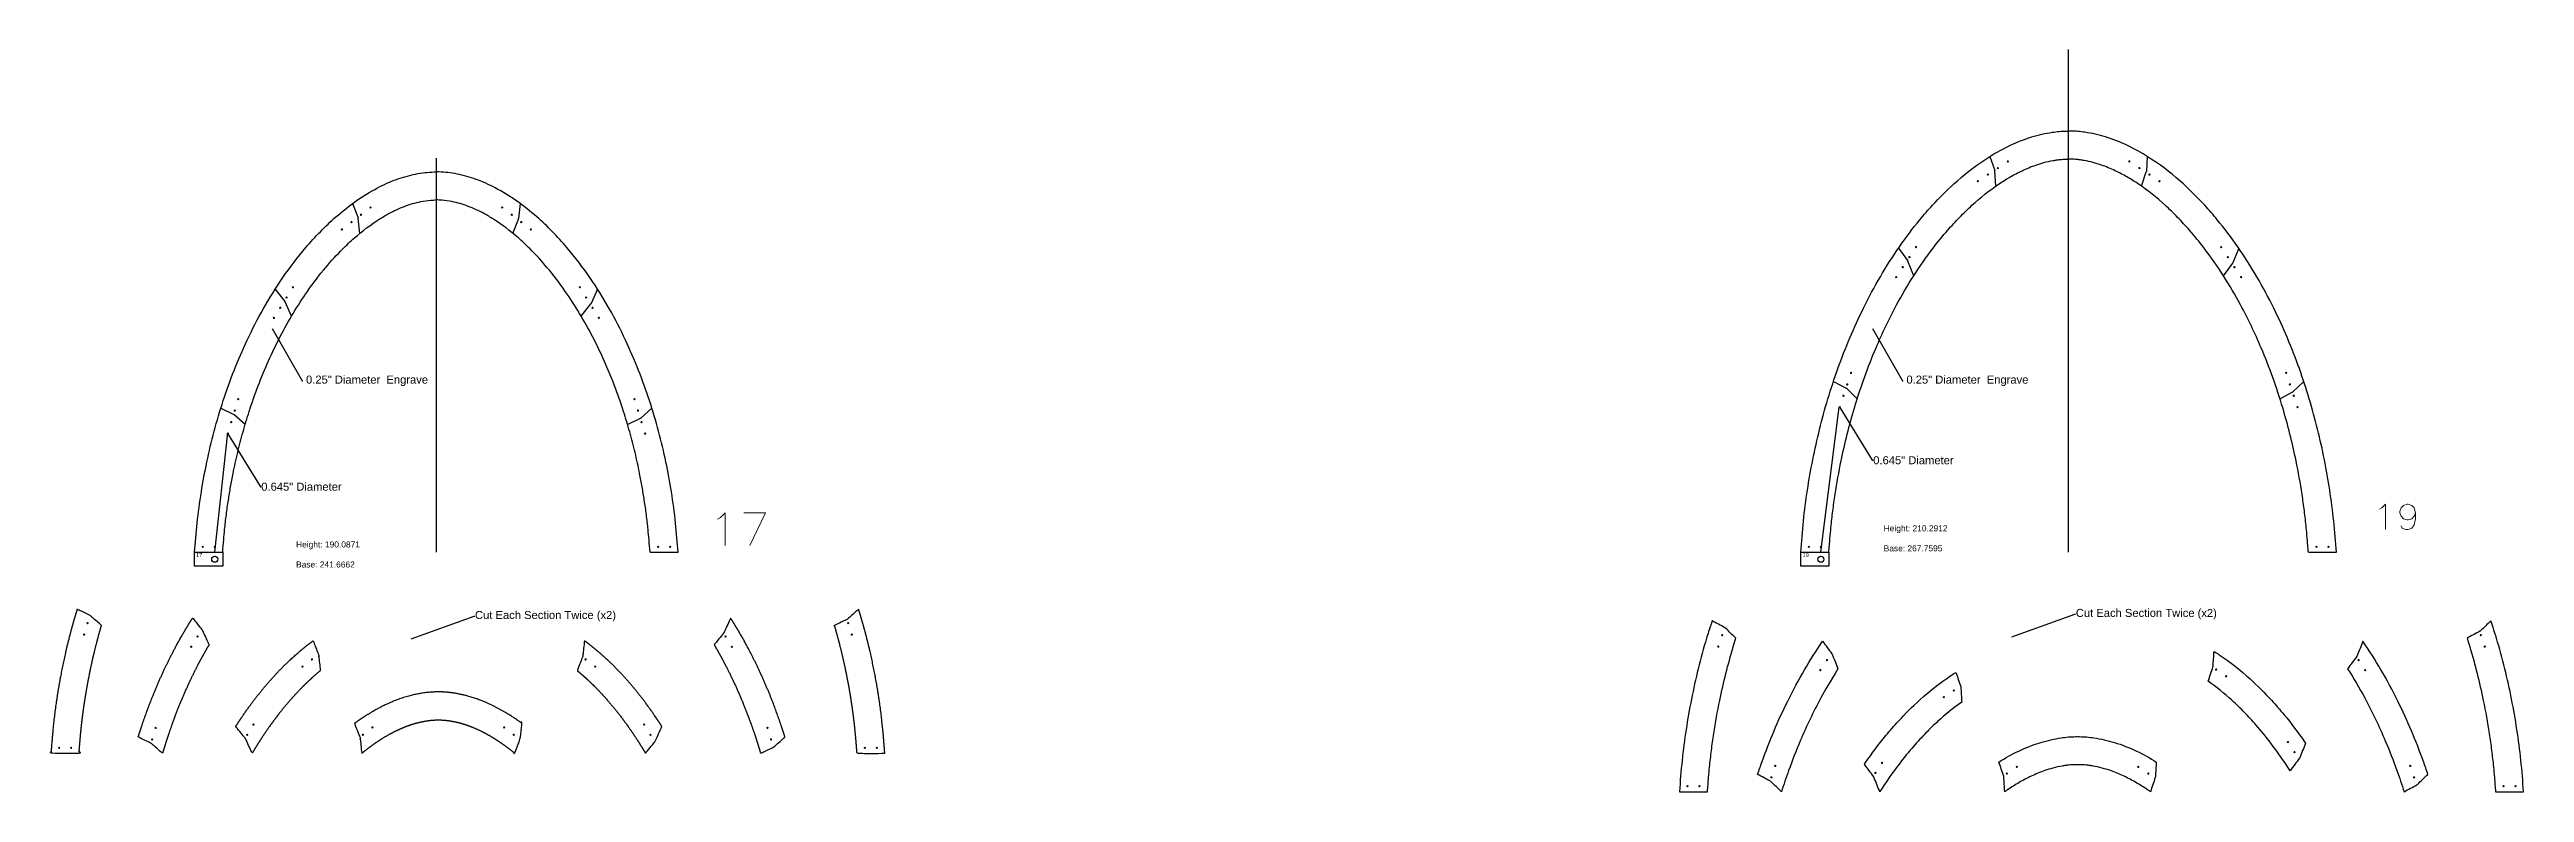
# Model space of a CAD drawing. Header units: inches. Extents: x -1683 to 11264, y -1696 to 4470.
# Drawn here: x 3648 to 4885, y -1461 to -1089 of the extents above; entities that cross this region are included whole.
import ezdxf
from ezdxf import colors
from ezdxf.entities.mleader import LeaderData, LeaderLine
from ezdxf.math import Vec2, Vec3

# ---------------------------------------------------------------- set-up
doc = ezdxf.new("R2010")
doc.units = ezdxf.units.IN
doc.header["$MEASUREMENT"] = 0
doc.layers.add('Anchoring', color=1, linetype='Continuous')
doc.layers.add('Annotation', color=7, linetype='Continuous', lineweight=9)
doc.layers.add('Drilling', color=3, linetype='Continuous', lineweight=13)
doc.styles.get("Standard").update_dxf_attribs({"font": 'Arial.ttf'})

msp = doc.modelspace()

# ---------------------------------------------------------------- linework, layer by layer
for p, q in [((4657.158, -1340.609), (4657.158, -1089.329)), ((3841.292, -1340.609), (3841.292, -1143.702)), ((4617.809, -1142.786), (4620.231, -1149.88)), ((4620.76, -1157.62), (4620.282, -1150.139)), ((4693.557, -1157.62), (4695.979, -1150.526)), ((4696.508, -1142.786), (4696.03, -1150.267)), ((3799.44, -1166.28), (3802.166, -1173.39)), ((3803.025, -1181.215), (3802.227, -1173.643)), ((3879.559, -1181.215), (3882.286, -1174.106)), ((3883.145, -1166.28), (3882.347, -1173.852)), ((4572.075, -1188.682), (4576.725, -1194.954)), ((4579.767, -1202.417), (4576.849, -1195.176)), ((4734.55, -1202.417), (4739.199, -1196.145)), ((4742.241, -1188.682), (4739.323, -1195.923)), ((3760.726, -1209.136), (3765.607, -1215.202)), ((3921.859, -1209.136), (3918.67, -1216.239)), ((3768.929, -1222.523), (3765.74, -1215.42)), ((3913.656, -1222.523), (3918.537, -1216.456)), ((4539.611, -1255.206), (4546.037, -1258.65)), ((4551.518, -1263.857), (4546.257, -1258.81)), ((4762.799, -1263.857), (4769.224, -1260.413)), ((4774.706, -1255.206), (4769.444, -1260.253)), ((3733.548, -1268.617), (3740.068, -1271.781)), ((3745.714, -1276.746), (3740.295, -1271.933)), ((3936.87, -1276.746), (3943.39, -1273.581)), ((3949.037, -1268.617), (3943.618, -1273.429)), ((3720.459, -1340.609), (3734.501, -1340.609)), ((3948.084, -1340.609), (3962.126, -1340.609)), ((4523.279, -1340.609), (4537.32, -1340.609)), ((4776.996, -1340.609), (4791.038, -1340.609))]:
    msp.add_line(p, q)
for centre, start, end in [((3801.233, -1173.748), 6.018102, 20.981898), ((3881.352, -1173.748), 339.018102, 353.981898), ((3764.827, -1215.829), 24.181651, 38.818349), ((3917.757, -1215.829), 321.181651, 335.818349), ((3739.631, -1272.681), 48.393834, 64.106166), ((3942.954, -1272.681), 295.893834, 311.606166)]:
    msp.add_arc(centre, 1, start, end)
for points, knots in [([(4523.279, -1340.609), (4523.682, -1335.38), (4524.484, -1324.982), (4526.495, -1309.558), (4529.2, -1294.275), (4532.585, -1279.069), (4536.722, -1263.849), (4541.75, -1248.603), (4547.65, -1233.423), (4554.68, -1218.052), (4562.888, -1202.784), (4572.263, -1187.999), (4581.154, -1176.197), (4590.248, -1165.731), (4600.699, -1155.241), (4613.582, -1145.054), (4626.855, -1137.395), (4638.235, -1132.878), (4647.856, -1130.669), (4654.089, -1130.1), (4656.824, -1130.113), (4657.158, -1130.118)], [0, 0, 0, 0, 24.82918131, 49.37063383, 73.61048257, 98.29629123, 123.10470442, 148.26016762, 174.27012625, 200.17913932, 228.23929534, 256.28192456, 282.99056705, 298.11394598, 321.90379382, 353.0129441, 375.56639431, 394.23157228, 410.76680056, 422.15049903, 423.73574039, 423.73574039, 423.73574039, 423.73574039]), ([(4791.038, -1340.609), (4790.635, -1335.38), (4789.832, -1324.982), (4787.821, -1309.558), (4785.116, -1294.275), (4781.732, -1279.069), (4777.595, -1263.849), (4772.567, -1248.603), (4766.666, -1233.423), (4759.637, -1218.052), (4751.429, -1202.784), (4742.054, -1187.999), (4733.163, -1176.197), (4724.069, -1165.731), (4713.618, -1155.241), (4700.735, -1145.054), (4687.462, -1137.395), (4676.081, -1132.878), (4666.46, -1130.669), (4660.228, -1130.1), (4657.493, -1130.113), (4657.158, -1130.118)], [0, 0, 0, 0, 24.82918131, 49.37063383, 73.61048257, 98.29629123, 123.10470442, 148.26016762, 174.27012625, 200.17913932, 228.23929534, 256.28192456, 282.99056705, 298.11394598, 321.90379382, 353.0129441, 375.56639431, 394.23157228, 410.76680056, 422.15049903, 423.73574039, 423.73574039, 423.73574039, 423.73574039]), ([(3720.459, -1340.609), (3720.833, -1335.749), (3721.611, -1325.646), (3723.668, -1310.606), (3726.481, -1295.276), (3730.108, -1280.035), (3734.62, -1264.744), (3740.113, -1249.504), (3746.695, -1234.217), (3754.737, -1218.616), (3764.398, -1203.064), (3776.325, -1187.384), (3791.603, -1171.621), (3807.259, -1160.347), (3821.155, -1154.07), (3830.665, -1151.367), (3837.41, -1150.575), (3840.901, -1150.523), (3841.292, -1150.522)], [0, 0, 0, 0, 23.07413601, 47.96792955, 71.83242085, 96.84888075, 122.10978786, 147.28055902, 173.50641577, 200.85951496, 230.31165304, 260.08411472, 293.96583902, 333.99023323, 350.4547234, 365.95924568, 380.614337, 382.46367107, 382.46367107, 382.46367107, 382.46367107]), ([(3962.126, -1340.609), (3961.752, -1335.749), (3960.974, -1325.646), (3958.917, -1310.606), (3956.104, -1295.276), (3952.477, -1280.035), (3947.965, -1264.744), (3942.472, -1249.504), (3935.89, -1234.217), (3927.848, -1218.616), (3918.187, -1203.064), (3906.259, -1187.384), (3890.982, -1171.621), (3875.326, -1160.347), (3861.43, -1154.07), (3851.92, -1151.367), (3845.175, -1150.575), (3841.684, -1150.523), (3841.292, -1150.522)], [0, 0, 0, 0, 23.07413601, 47.96792955, 71.83242085, 96.84888075, 122.10978786, 147.28055902, 173.50641577, 200.85951496, 230.31165304, 260.08411472, 293.96583902, 333.99023323, 350.4547234, 365.95924568, 380.614337, 382.46367107, 382.46367107, 382.46367107, 382.46367107]), ([(4537.32, -1340.609), (4537.503, -1338.244), (4537.686, -1335.905), (4538.032, -1331.809), (4538.19, -1330.04), (4538.497, -1326.888), (4538.642, -1325.501), (4538.953, -1322.721), (4539.119, -1321.331), (4539.646, -1317.161), (4540.037, -1314.38), (4541.32, -1306.041), (4542.321, -1300.497), (4544.383, -1290.496), (4545.398, -1286.033), (4547.615, -1277.167), (4548.815, -1272.768), (4551.636, -1263.324), (4553.3, -1258.274), (4556.9, -1248.261), (4558.831, -1243.314), (4564.011, -1231.126), (4567.437, -1223.966), (4573.888, -1212.021), (4576.751, -1207.135), (4582.817, -1197.645), (4586.024, -1193.039), (4591.759, -1185.538), (4594.193, -1182.553), (4598.643, -1177.457), (4600.621, -1175.304), (4604.666, -1171.142), (4606.735, -1169.131), (4613.093, -1163.335), (4617.532, -1159.787), (4624.069, -1155.363), (4626.009, -1154.143), (4629.923, -1151.883), (4631.9, -1150.841), (4636.169, -1148.823), (4638.464, -1147.878), (4642.122, -1146.612), (4643.479, -1146.195), (4646.371, -1145.421), (4647.905, -1145.078), (4650.013, -1144.703), (4650.588, -1144.611), (4651.732, -1144.446), (4652.293, -1144.376), (4653.942, -1144.2), (4654.995, -1144.132), (4656.235, -1144.112), (4656.474, -1144.111), (4656.796, -1144.114), (4656.872, -1144.115), (4656.947, -1144.116), (4656.95, -1144.116), (4656.952, -1144.116), (4656.954, -1144.116), (4657.022, -1144.117), (4657.09, -1144.118), (4657.158, -1144.119)], [1.70725348, 1.70725348, 1.70725348, 1.70725348, 12.97103507, 12.97103507, 21.66545891, 21.66545891, 28.60866554, 28.60866554, 35.55187217, 35.55187217, 49.43828543, 49.43828543, 77.21111194, 77.21111194, 99.78938263, 99.78938263, 122.36765333, 122.36765333, 148.74740935, 148.74740935, 175.12716537, 175.12716537, 214.71806423, 214.71806423, 243.10677654, 243.10677654, 271.49548885, 271.49548885, 291.16291953, 291.16291953, 306.14980224, 306.14980224, 321.13668495, 321.13668495, 351.11045037, 351.11045037, 363.49440882, 363.49440882, 375.87836727, 375.87836727, 389.98142922, 389.98142922, 398.29196489, 398.29196489, 407.6069251, 407.6069251, 411.08904015, 411.08904015, 414.57115521, 414.57115521, 421.53538533, 421.53538533, 423.22576445, 423.22576445, 423.73574039, 423.73574039, 423.73574039, 423.74993655, 423.74993655, 423.74993655, 424.20850716, 424.20850716, 424.20850716, 424.20850716]), ([(4776.996, -1340.609), (4776.814, -1338.244), (4776.631, -1335.905), (4776.285, -1331.809), (4776.127, -1330.04), (4775.82, -1326.888), (4775.675, -1325.501), (4775.364, -1322.721), (4775.198, -1321.331), (4774.671, -1317.161), (4774.28, -1314.38), (4772.997, -1306.041), (4771.996, -1300.497), (4769.934, -1290.496), (4768.918, -1286.033), (4766.702, -1277.167), (4765.502, -1272.768), (4762.681, -1263.324), (4761.017, -1258.274), (4757.416, -1248.261), (4755.485, -1243.314), (4750.306, -1231.126), (4746.879, -1223.966), (4740.429, -1212.021), (4737.566, -1207.135), (4731.499, -1197.645), (4728.293, -1193.039), (4722.557, -1185.538), (4720.124, -1182.553), (4715.674, -1177.457), (4713.696, -1175.304), (4709.65, -1171.142), (4707.581, -1169.131), (4701.224, -1163.335), (4696.785, -1159.787), (4690.247, -1155.363), (4688.308, -1154.143), (4684.394, -1151.883), (4682.416, -1150.841), (4678.147, -1148.823), (4675.853, -1147.878), (4672.195, -1146.612), (4670.837, -1146.195), (4667.946, -1145.421), (4666.412, -1145.078), (4664.304, -1144.703), (4663.728, -1144.611), (4662.585, -1144.446), (4662.023, -1144.376), (4660.374, -1144.2), (4659.322, -1144.132), (4658.081, -1144.112), (4657.843, -1144.111), (4657.52, -1144.114), (4657.445, -1144.115), (4657.369, -1144.116), (4657.367, -1144.116), (4657.365, -1144.116), (4657.363, -1144.116), (4657.295, -1144.117), (4657.227, -1144.118), (4657.158, -1144.119)], [1.70725348, 1.70725348, 1.70725348, 1.70725348, 12.97103507, 12.97103507, 21.66545891, 21.66545891, 28.60866554, 28.60866554, 35.55187217, 35.55187217, 49.43828543, 49.43828543, 77.21111194, 77.21111194, 99.78938263, 99.78938263, 122.36765333, 122.36765333, 148.74740935, 148.74740935, 175.12716537, 175.12716537, 214.71806423, 214.71806423, 243.10677654, 243.10677654, 271.49548885, 271.49548885, 291.16291953, 291.16291953, 306.14980224, 306.14980224, 321.13668495, 321.13668495, 351.11045037, 351.11045037, 363.49440882, 363.49440882, 375.87836727, 375.87836727, 389.98142922, 389.98142922, 398.29196489, 398.29196489, 407.6069251, 407.6069251, 411.08904015, 411.08904015, 414.57115521, 414.57115521, 421.53538533, 421.53538533, 423.22576445, 423.22576445, 423.73574039, 423.73574039, 423.73574039, 423.74993655, 423.74993655, 423.74993655, 424.20850716, 424.20850716, 424.20850716, 424.20850716]), ([(3734.501, -1340.609), (3734.664, -1338.494), (3734.827, -1336.406), (3735.147, -1332.61), (3735.301, -1330.896), (3735.591, -1327.971), (3735.72, -1326.753), (3735.998, -1324.31), (3736.147, -1323.087), (3736.618, -1319.415), (3736.966, -1316.962), (3737.689, -1312.282), (3738.057, -1310.056), (3738.838, -1305.625), (3739.252, -1303.417), (3740.388, -1297.725), (3741.149, -1294.252), (3742.802, -1287.331), (3743.694, -1283.884), (3745.605, -1277.036), (3746.625, -1273.637), (3749.102, -1265.952), (3750.606, -1261.678), (3753.839, -1253.216), (3755.566, -1249.031), (3759.244, -1240.79), (3761.196, -1236.73), (3767.333, -1224.911), (3771.85, -1217.354), (3779.735, -1206.063), (3782.784, -1202.063), (3788.715, -1195.008), (3791.544, -1191.908), (3796.382, -1187.084), (3798.324, -1185.263), (3804.303, -1180.022), (3808.466, -1176.85), (3814.327, -1173.143), (3815.904, -1172.217), (3818.798, -1170.65), (3820.109, -1169.989), (3822.727, -1168.773), (3824.037, -1168.216), (3826.701, -1167.198), (3828.058, -1166.74), (3830.781, -1165.944), (3832.144, -1165.608), (3835.175, -1165.004), (3836.839, -1164.77), (3839.426, -1164.566), (3840.368, -1164.526), (3841.292, -1164.522)], [1.70362615, 1.70362615, 1.70362615, 1.70362615, 11.78334315, 11.78334315, 20.25364528, 20.25364528, 26.40018373, 26.40018373, 32.54672219, 32.54672219, 44.83979909, 44.83979909, 55.97093423, 55.97093423, 67.10206937, 67.10206937, 84.77604826, 84.77604826, 102.45002715, 102.45002715, 120.12400604, 120.12400604, 142.74473223, 142.74473223, 165.36545841, 165.36545841, 187.9861846, 187.9861846, 232.41402561, 232.41402561, 258.16500437, 258.16500437, 279.94192381, 279.94192381, 293.94256905, 293.94256905, 321.94385953, 321.94385953, 332.08062102, 332.08062102, 340.35507979, 340.35507979, 348.62953856, 348.62953856, 357.19332268, 357.19332268, 365.75710679, 365.75710679, 376.28867272, 376.28867272, 382.36528339, 382.36528339, 382.36528339, 382.36528339]), ([(3948.084, -1340.609), (3947.921, -1338.494), (3947.758, -1336.406), (3947.438, -1332.61), (3947.283, -1330.896), (3946.994, -1327.971), (3946.865, -1326.753), (3946.586, -1324.31), (3946.438, -1323.087), (3945.967, -1319.415), (3945.619, -1316.962), (3944.896, -1312.282), (3944.528, -1310.056), (3943.747, -1305.625), (3943.333, -1303.417), (3942.197, -1297.725), (3941.436, -1294.252), (3939.783, -1287.331), (3938.891, -1283.884), (3936.98, -1277.036), (3935.96, -1273.637), (3933.483, -1265.952), (3931.979, -1261.678), (3928.746, -1253.216), (3927.019, -1249.031), (3923.341, -1240.79), (3921.389, -1236.73), (3915.252, -1224.911), (3910.735, -1217.354), (3902.85, -1206.063), (3899.801, -1202.063), (3893.87, -1195.008), (3891.041, -1191.908), (3886.203, -1187.084), (3884.261, -1185.263), (3878.282, -1180.022), (3874.119, -1176.85), (3868.258, -1173.143), (3866.681, -1172.217), (3863.787, -1170.65), (3862.476, -1169.989), (3859.858, -1168.773), (3858.548, -1168.216), (3855.884, -1167.198), (3854.527, -1166.74), (3851.804, -1165.944), (3850.441, -1165.608), (3847.41, -1165.004), (3845.746, -1164.77), (3843.159, -1164.566), (3842.217, -1164.526), (3841.292, -1164.522)], [1.70362615, 1.70362615, 1.70362615, 1.70362615, 11.78334315, 11.78334315, 20.25364528, 20.25364528, 26.40018373, 26.40018373, 32.54672219, 32.54672219, 44.83979909, 44.83979909, 55.97093423, 55.97093423, 67.10206937, 67.10206937, 84.77604826, 84.77604826, 102.45002715, 102.45002715, 120.12400604, 120.12400604, 142.74473223, 142.74473223, 165.36545841, 165.36545841, 187.9861846, 187.9861846, 232.41402561, 232.41402561, 258.16500437, 258.16500437, 279.94192381, 279.94192381, 293.94256905, 293.94256905, 321.94385953, 321.94385953, 332.08062102, 332.08062102, 340.35507979, 340.35507979, 348.62953856, 348.62953856, 357.19332268, 357.19332268, 365.75710679, 365.75710679, 376.28867272, 376.28867272, 382.36528339, 382.36528339, 382.36528339, 382.36528339]), ([(4490.858, -1383.505), (4489.105, -1381.823), (4487.351, -1380.14), (4485.597, -1378.458), (4485.532, -1378.395), (4485.457, -1378.341), (4485.377, -1378.298), (4483.235, -1377.15), (4481.093, -1376.002), (4478.951, -1374.854), (4477.454, -1379.435), (4475.241, -1386.52), (4471.925, -1398.717), (4468.541, -1413.923), (4465.836, -1429.207), (4463.824, -1444.63), (4463.022, -1455.028), (4462.619, -1460.257), (4467.299, -1460.257), (4471.98, -1460.257), (4476.66, -1460.257), (4476.843, -1457.893), (4477.026, -1455.554), (4477.372, -1451.457), (4477.53, -1449.688), (4477.837, -1446.536), (4477.982, -1445.15), (4478.293, -1442.37), (4478.459, -1440.98), (4478.986, -1436.809), (4479.377, -1434.028), (4480.66, -1425.69), (4481.661, -1420.145), (4483.723, -1410.144), (4484.738, -1405.682), (4486.955, -1396.815), (4488.155, -1392.417), (4489.798, -1386.914), (4490.148, -1385.77), (4490.856, -1383.503)], [0, 0, 0, 0, 1, 1, 1, 1.27177809, 1.27177809, 1.27177809, 2.27177809, 2.27177809, 2.27177809, 12.60119642, 37.40960961, 62.09541827, 86.33526701, 110.87671953, 135.70590084, 135.70590084, 135.70590084, 136.70590084, 136.70590084, 136.70590084, 147.96968243, 147.96968243, 156.66410627, 156.66410627, 163.6073129, 163.6073129, 170.55051953, 170.55051953, 184.43693279, 184.43693279, 212.2097593, 212.2097593, 234.78802999, 234.78802999, 257.36630069, 257.36630069, 263.31084771, 263.31084771, 263.31084771, 263.31084771]), ([(4508.378, -1455.21), (4510.131, -1456.892), (4511.885, -1458.575), (4513.639, -1460.257), (4514.764, -1456.707), (4515.959, -1453.177), (4519.021, -1444.661), (4520.952, -1439.715), (4526.132, -1427.526), (4529.558, -1420.366), (4535.475, -1409.41), (4537.744, -1405.475), (4541.888, -1398.817), (4540.915, -1396.404), (4539.942, -1393.99), (4538.97, -1391.576), (4538.938, -1391.498), (4538.896, -1391.422), (4538.845, -1391.354), (4537.296, -1389.264), (4535.746, -1387.173), (4534.196, -1385.083), (4530.886, -1389.918), (4524.799, -1399.575), (4516.801, -1414.453), (4509.771, -1429.823), (4504.98, -1442.149), (4502.445, -1449.47), (4501.732, -1451.606), (4503.874, -1452.754), (4506.016, -1453.902), (4508.158, -1455.05), (4508.238, -1455.093), (4508.312, -1455.147), (4508.378, -1455.21)], [0, 0, 0, 0, 1, 1, 1, 19.48865351, 19.48865351, 45.86840953, 45.86840953, 85.45930839, 85.45930839, 108.22533786, 108.22533786, 108.22533786, 109.22533786, 109.22533786, 109.22533786, 109.47943718, 109.47943718, 109.47943718, 110.47943718, 110.47943718, 110.47943718, 136.42445672, 164.48461274, 190.39362581, 216.40358445, 227.06683496, 227.06683496, 227.06683496, 228.06683496, 228.06683496, 228.06683496, 228.33861306, 228.33861306, 228.33861306, 228.33861306]), ([(4801.243, -1392.545), (4801.293, -1392.477), (4801.335, -1392.402), (4801.367, -1392.324), (4802.34, -1389.91), (4803.312, -1387.496), (4804.285, -1385.083), (4807.46, -1389.704), (4813.623, -1399.464), (4821.681, -1414.453), (4828.71, -1429.823), (4833.501, -1442.149), (4836.036, -1449.47), (4836.749, -1451.606), (4834.996, -1453.289), (4833.242, -1454.971), (4831.488, -1456.653), (4831.423, -1456.716), (4831.348, -1456.77), (4831.268, -1456.813), (4829.126, -1457.961), (4826.984, -1459.109), (4824.842, -1460.257), (4823.717, -1456.707), (4822.522, -1453.177), (4819.46, -1444.661), (4817.529, -1439.715), (4812.35, -1427.526), (4808.923, -1420.366), (4802.478, -1408.431), (4799.62, -1403.554), (4796.593, -1398.817), (4798.143, -1396.727), (4799.693, -1394.636), (4801.243, -1392.545)], [0, 0, 0, 0, 0.25409932, 0.25409932, 0.25409932, 1.25409932, 1.25409932, 1.25409932, 27.79622821, 55.85638423, 81.7653973, 107.77535594, 118.43860645, 118.43860645, 118.43860645, 119.43860645, 119.43860645, 119.43860645, 119.71038455, 119.71038455, 119.71038455, 120.71038455, 120.71038455, 120.71038455, 139.19903806, 139.19903806, 165.57879408, 165.57879408, 205.16969294, 205.16969294, 233.50519273, 233.50519273, 233.50519273, 234.50519273, 234.50519273, 234.50519273, 234.50519273]), ([(4868.263, -1374.854), (4866.509, -1376.536), (4864.755, -1378.219), (4863.002, -1379.901), (4862.936, -1379.964), (4862.862, -1380.018), (4862.782, -1380.061), (4860.64, -1381.209), (4858.498, -1382.357), (4856.356, -1383.505), (4857.143, -1386.021), (4857.453, -1387.04), (4859.059, -1392.417), (4860.259, -1396.815), (4862.476, -1405.682), (4863.491, -1410.144), (4865.553, -1420.145), (4866.554, -1425.69), (4867.837, -1434.028), (4868.228, -1436.809), (4868.755, -1440.98), (4868.921, -1442.37), (4869.232, -1445.15), (4869.377, -1446.536), (4869.684, -1449.688), (4869.842, -1451.457), (4870.188, -1455.554), (4870.371, -1457.893), (4870.554, -1460.257), (4875.234, -1460.257), (4879.915, -1460.257), (4884.595, -1460.257), (4884.192, -1455.028), (4883.39, -1444.63), (4881.378, -1429.207), (4878.673, -1413.923), (4875.289, -1398.717), (4872.074, -1386.889), (4869.988, -1380.165), (4868.288, -1374.854)], [0, 0, 0, 0, 1, 1, 1, 1.27177809, 1.27177809, 1.27177809, 2.27177809, 2.27177809, 2.27177809, 7.56478151, 7.56478151, 30.1430522, 30.1430522, 52.7213229, 52.7213229, 80.49414941, 80.49414941, 94.38056267, 94.38056267, 101.3237693, 101.3237693, 108.26697593, 108.26697593, 116.96139977, 116.96139977, 128.22518136, 128.22518136, 128.22518136, 129.22518136, 129.22518136, 129.22518136, 154.05436267, 178.59581519, 202.83566393, 227.52147259, 252.32988577, 260.84904203, 260.84904203, 260.84904203, 260.84904203]), ([(4729.332, -1397.908), (4728.525, -1400.272), (4727.718, -1402.637), (4726.91, -1405.001), (4731.034, -1407.89), (4735.006, -1411.107), (4740.935, -1416.513), (4743.004, -1418.524), (4747.049, -1422.686), (4749.027, -1424.839), (4753.477, -1429.935), (4755.911, -1432.919), (4761.565, -1440.314), (4764.698, -1444.805), (4767.903, -1449.798), (4769.453, -1447.708), (4771.002, -1445.617), (4772.552, -1443.527), (4772.603, -1443.459), (4772.645, -1443.383), (4772.676, -1443.305), (4773.649, -1440.891), (4774.622, -1438.477), (4775.595, -1436.064), (4775.278, -1435.603), (4771.957, -1430.801), (4766.516, -1423.578), (4757.423, -1413.113), (4746.971, -1402.623), (4737.211, -1394.905), (4731.018, -1390.897), (4729.861, -1390.168), (4729.702, -1392.661), (4729.543, -1395.155), (4729.384, -1397.648), (4729.378, -1397.736), (4729.361, -1397.824), (4729.332, -1397.908)], [0, 0, 0, 0, 1, 1, 1, 27.94069572, 27.94069572, 42.92757843, 42.92757843, 57.91446114, 57.91446114, 77.58189182, 77.58189182, 105.28618156, 105.28618156, 105.28618156, 106.28618156, 106.28618156, 106.28618156, 106.54028088, 106.54028088, 106.54028088, 107.54028088, 107.54028088, 107.54028088, 108.46747928, 135.17612177, 150.2995007, 174.08934854, 205.19849882, 208.97917663, 208.97917663, 208.97917663, 209.97917663, 209.97917663, 209.97917663, 210.24365643, 210.24365643, 210.24365643, 210.24365643]), ([(4559.849, -1453.016), (4560.822, -1455.43), (4561.795, -1457.843), (4562.767, -1460.257), (4562.773, -1460.248), (4562.779, -1460.239), (4565.818, -1455.486), (4569.024, -1450.88), (4574.76, -1443.378), (4577.193, -1440.393), (4581.643, -1435.297), (4583.621, -1433.145), (4587.667, -1428.982), (4589.736, -1426.971), (4595.508, -1421.709), (4599.309, -1418.614), (4603.76, -1415.46), (4603.601, -1412.967), (4603.442, -1410.473), (4603.283, -1407.98), (4603.277, -1407.892), (4603.26, -1407.804), (4603.231, -1407.72), (4602.424, -1405.356), (4601.617, -1402.991), (4600.809, -1400.627), (4599.239, -1401.624), (4593.266, -1405.517), (4583.699, -1413.081), (4573.248, -1423.571), (4564.154, -1434.037), (4558.641, -1441.356), (4555.255, -1446.261), (4555.076, -1446.522), (4556.625, -1448.613), (4558.175, -1450.704), (4559.725, -1452.794), (4559.775, -1452.862), (4559.817, -1452.937), (4559.849, -1453.016)], [0, 0, 0, 0, 1, 1, 1, 1.05321253, 1.05321253, 29.44192484, 29.44192484, 49.10935551, 49.10935551, 64.09623822, 64.09623822, 79.08312093, 79.08312093, 104.91445355, 104.91445355, 104.91445355, 105.91445355, 105.91445355, 105.91445355, 106.17893334, 106.17893334, 106.17893334, 107.17893334, 107.17893334, 107.17893334, 109.79367407, 140.90282435, 164.69267219, 179.81605112, 206.52469361, 208.02519393, 208.02519393, 208.02519393, 209.02519393, 209.02519393, 209.02519393, 209.27929325, 209.27929325, 209.27929325, 209.27929325]), ([(4624.724, -1452.517), (4624.753, -1452.601), (4624.77, -1452.689), (4624.776, -1452.777), (4624.935, -1455.27), (4625.094, -1457.764), (4625.253, -1460.257), (4625.718, -1459.932), (4626.184, -1459.611), (4628.563, -1458.001), (4630.502, -1456.781), (4634.417, -1454.52), (4636.394, -1453.478), (4640.663, -1451.46), (4642.958, -1450.515), (4646.615, -1449.25), (4647.973, -1448.832), (4650.865, -1448.058), (4652.399, -1447.716), (4654.507, -1447.34), (4655.082, -1447.248), (4656.226, -1447.084), (4656.787, -1447.013), (4658.436, -1446.838), (4659.489, -1446.77), (4660.729, -1446.75), (4660.968, -1446.749), (4661.29, -1446.751), (4661.365, -1446.752), (4661.441, -1446.753), (4661.443, -1446.753), (4661.445, -1446.753), (4661.448, -1446.753), (4661.516, -1446.754), (4661.584, -1446.755), (4661.652, -1446.756), (4661.72, -1446.755), (4661.788, -1446.754), (4661.857, -1446.753), (4661.859, -1446.753), (4661.861, -1446.753), (4661.863, -1446.753), (4661.939, -1446.752), (4662.014, -1446.751), (4662.336, -1446.749), (4662.575, -1446.75), (4663.815, -1446.77), (4664.868, -1446.838), (4666.517, -1447.013), (4667.079, -1447.084), (4668.222, -1447.248), (4668.797, -1447.34), (4670.905, -1447.716), (4672.439, -1448.058), (4675.331, -1448.832), (4676.689, -1449.25), (4680.346, -1450.515), (4682.641, -1451.46), (4686.91, -1453.478), (4688.887, -1454.52), (4692.802, -1456.781), (4694.741, -1458.001), (4696.894, -1459.458), (4697.585, -1459.934), (4698.051, -1460.257), (4698.858, -1457.893), (4699.665, -1455.528), (4700.472, -1453.163), (4700.501, -1453.08), (4700.518, -1452.992), (4700.524, -1452.904), (4700.683, -1450.411), (4700.842, -1447.917), (4701.001, -1445.424), (4697.796, -1443.421), (4691.034, -1439.666), (4680.575, -1435.515), (4670.954, -1433.306), (4664.721, -1432.738), (4661.986, -1432.75), (4661.652, -1432.755), (4661.318, -1432.75), (4658.583, -1432.738), (4652.35, -1433.306), (4642.729, -1435.515), (4632.27, -1439.666), (4625.508, -1443.421), (4622.303, -1445.424), (4623.11, -1447.788), (4623.917, -1450.153), (4624.724, -1452.517)], [0, 0, 0, 0, 0.2644798, 0.2644798, 0.2644798, 1.2644798, 1.2644798, 1.2644798, 4.2975495, 4.2975495, 16.68150795, 16.68150795, 29.0654664, 29.0654664, 43.16852834, 43.16852834, 51.47906402, 51.47906402, 60.79402422, 60.79402422, 64.27613928, 64.27613928, 67.75825434, 67.75825434, 74.72248445, 74.72248445, 76.41286357, 76.41286357, 76.92283952, 76.92283952, 76.92283952, 76.93703568, 76.93703568, 76.93703568, 77.39560629, 77.39560629, 77.39560629, 77.8541769, 77.8541769, 77.8541769, 77.86837305, 77.86837305, 77.86837305, 78.378349, 78.378349, 80.06872812, 80.06872812, 87.03295824, 87.03295824, 90.51507329, 90.51507329, 93.99718835, 93.99718835, 103.31214855, 103.31214855, 111.62268423, 111.62268423, 125.72574618, 125.72574618, 138.10970463, 138.10970463, 150.49366308, 150.49366308, 152.06212187, 152.06212187, 152.06212187, 153.06212187, 153.06212187, 153.06212187, 153.32660166, 153.32660166, 153.32660166, 154.32660166, 154.32660166, 154.32660166, 172.20369368, 190.86887165, 207.40409993, 218.78779841, 220.37303977, 220.37303977, 220.37303977, 221.95828113, 233.3419796, 249.87720788, 268.54238585, 286.41947787, 286.41947787, 286.41947787, 287.41947787, 287.41947787, 287.41947787, 287.41947787])]:
    msp.add_open_spline(points, degree=3, knots=knots)
for points in [[(4620.282, -1150.139), (4620.277, -1150.051), (4620.259, -1149.963), (4620.231, -1149.88)], [(4695.979, -1150.526), (4696.007, -1150.443), (4696.025, -1150.355), (4696.03, -1150.267)], [(4576.849, -1195.176), (4576.817, -1195.097), (4576.775, -1195.022), (4576.725, -1194.954)], [(4739.199, -1196.145), (4739.249, -1196.077), (4739.291, -1196.002), (4739.323, -1195.923)], [(4546.257, -1258.81), (4546.191, -1258.747), (4546.117, -1258.693), (4546.037, -1258.65)], [(4769.444, -1260.253), (4769.379, -1260.316), (4769.304, -1260.37), (4769.224, -1260.413)]]:
    msp.add_open_spline(points, degree=3)
for points, weights, knots in [([(3673.898, -1377.208), (3673.534, -1378.443), (3673.18, -1379.681), (3671.878, -1384.346), (3670.986, -1387.793), (3669.332, -1394.714), (3668.571, -1398.187), (3667.436, -1403.88), (3667.021, -1406.087), (3666.24, -1410.518), (3665.872, -1412.744), (3665.15, -1417.424), (3664.801, -1419.877), (3664.33, -1423.549), (3664.182, -1424.772), (3663.904, -1427.216), (3663.775, -1428.433), (3663.485, -1431.358), (3663.331, -1433.072), (3663.01, -1436.868), (3662.847, -1438.957), (3662.684, -1441.071), (3658.004, -1441.071), (3653.323, -1441.071), (3648.643, -1441.071), (3649.017, -1436.211), (3649.794, -1426.109), (3651.851, -1411.068), (3654.665, -1395.738), (3657.98, -1381.806), (3660.546, -1372.89), (3661.732, -1369.079), (3663.905, -1370.134), (3666.078, -1371.189), (3668.252, -1372.244), (3668.334, -1372.284), (3668.41, -1372.335), (3668.479, -1372.396), (3670.285, -1374), (3672.092, -1375.604), (3673.898, -1377.208)], [1, 1, 1, 1, 1, 1, 1, 1, 1, 1, 1, 1, 1, 1, 1, 1, 1, 1, 1, 1, 1, 1, 1, 1, 1, 1, 1, 1, 1, 1, 1, 1, 1, 1, 1, 0.993742883973, 0.993742883973, 1, 1, 1, 1], [0, 0, 0, 0, 6.40874319, 6.40874319, 24.08272208, 24.08272208, 41.75670097, 41.75670097, 52.88783611, 52.88783611, 64.01897125, 64.01897125, 76.31204815, 76.31204815, 82.45858661, 82.45858661, 88.60512506, 88.60512506, 97.07542719, 97.07542719, 107.15514419, 107.15514419, 107.15514419, 108.15514419, 108.15514419, 108.15514419, 131.22928021, 156.12307374, 179.98756504, 205.00402495, 223.89982812, 223.89982812, 223.89982812, 224.89982812, 224.89982812, 224.89982812, 225.17406003, 225.17406003, 225.17406003, 226.17406003, 226.17406003, 226.17406003, 226.17406003]), ([(4065.446, -1441.071), (4060.765, -1441.071), (4056.085, -1441.071), (4051.404, -1441.071), (4051.241, -1438.957), (4051.078, -1436.868), (4050.758, -1433.072), (4050.604, -1431.358), (4050.314, -1428.433), (4050.185, -1427.216), (4049.907, -1424.772), (4049.758, -1423.549), (4049.288, -1419.877), (4048.939, -1417.424), (4048.216, -1412.744), (4047.848, -1410.518), (4047.067, -1406.087), (4046.653, -1403.88), (4045.517, -1398.187), (4044.756, -1394.714), (4043.103, -1387.793), (4042.211, -1384.346), (4040.909, -1379.681), (4040.554, -1378.443), (4040.191, -1377.208), (4042.364, -1376.153), (4044.537, -1375.098), (4046.71, -1374.043), (4046.793, -1374.003), (4046.869, -1373.952), (4046.938, -1373.891), (4048.744, -1372.287), (4050.55, -1370.683), (4052.357, -1369.079), (4053.543, -1372.89), (4056.109, -1381.806), (4059.424, -1395.738), (4062.237, -1411.068), (4064.294, -1426.109), (4065.072, -1436.211), (4065.446, -1441.071)], [1, 1, 1, 1, 1, 1, 1, 1, 1, 1, 1, 1, 1, 1, 1, 1, 1, 1, 1, 1, 1, 1, 1, 1, 1, 1, 1, 1, 0.993742883973, 0.993742883973, 1, 1, 1, 1, 1, 1, 1, 1, 1, 1, 1], [0, 0, 0, 0, 1, 1, 1, 11.079717, 11.079717, 19.55001913, 19.55001913, 25.69655759, 25.69655759, 31.84309604, 31.84309604, 44.13617295, 44.13617295, 55.26730808, 55.26730808, 66.39844322, 66.39844322, 84.07242211, 84.07242211, 101.746401, 101.746401, 108.15514419, 108.15514419, 108.15514419, 109.15514419, 109.15514419, 109.15514419, 109.42937611, 109.42937611, 109.42937611, 110.42937611, 110.42937611, 110.42937611, 129.32517928, 154.34163918, 178.20613049, 203.09992402, 226.17406003, 226.17406003, 226.17406003, 226.17406003]), ([(3724.443, -1379.745), (3724.408, -1379.667), (3724.363, -1379.594), (3724.31, -1379.528), (3722.683, -1377.506), (3721.056, -1375.483), (3719.429, -1373.461), (3717.339, -1376.734), (3712.368, -1385.022), (3705.398, -1398.543), (3698.816, -1413.829), (3694.677, -1425.312), (3692.651, -1431.658), (3692.251, -1432.942), (3694.425, -1433.997), (3696.598, -1435.052), (3698.771, -1436.107), (3698.854, -1436.147), (3698.93, -1436.198), (3698.999, -1436.259), (3700.805, -1437.863), (3702.611, -1439.467), (3704.418, -1441.071), (3705.056, -1438.901), (3705.722, -1436.74), (3707.805, -1430.278), (3709.309, -1426.004), (3712.542, -1417.542), (3714.269, -1413.357), (3717.947, -1405.115), (3719.899, -1401.056), (3723.768, -1393.604), (3725.655, -1390.194), (3727.632, -1386.848), (3726.569, -1384.481), (3725.506, -1382.113), (3724.443, -1379.745)], [1, 0.994569132604, 0.994569132604, 1, 1, 1, 1, 1, 1, 1, 1, 1, 1, 1, 1, 1, 1, 0.993742883973, 0.993742883973, 1, 1, 1, 1, 1, 1, 1, 1, 1, 1, 1, 1, 1, 1, 1, 1, 1, 1], [0, 0, 0, 0, 0.25545858, 0.25545858, 0.25545858, 1.25545858, 1.25545858, 1.25545858, 19.63338142, 46.98648061, 73.21233736, 98.38310851, 104.74821245, 104.74821245, 104.74821245, 105.74821245, 105.74821245, 105.74821245, 106.02244436, 106.02244436, 106.02244436, 107.02244436, 107.02244436, 107.02244436, 118.28768006, 118.28768006, 140.90840625, 140.90840625, 163.52913244, 163.52913244, 186.14985862, 186.14985862, 205.8021006, 205.8021006, 205.8021006, 206.8021006, 206.8021006, 206.8021006, 206.8021006]), ([(3782.433, -1391.938), (3781.524, -1389.568), (3780.615, -1387.198), (3779.707, -1384.828), (3776.827, -1386.933), (3768.453, -1393.694), (3756.592, -1405.932), (3747.019, -1418.517), (3742.252, -1425.712), (3740.992, -1427.684), (3742.619, -1429.706), (3744.246, -1431.728), (3745.873, -1433.751), (3745.927, -1433.817), (3745.971, -1433.89), (3746.006, -1433.968), (3747.07, -1436.336), (3748.133, -1438.703), (3749.196, -1441.071), (3751.689, -1436.854), (3754.325, -1432.74), (3760.001, -1424.611), (3763.051, -1420.612), (3768.982, -1413.556), (3771.811, -1410.456), (3776.649, -1405.632), (3778.591, -1403.811), (3781.478, -1401.281), (3782.381, -1400.513), (3783.292, -1399.763), (3783.026, -1397.239), (3782.76, -1394.715), (3782.494, -1392.191), (3782.485, -1392.104), (3782.464, -1392.019), (3782.433, -1391.938)], [1, 1, 1, 1, 1, 1, 1, 1, 1, 1, 1, 1, 1, 0.994569132604, 0.994569132604, 1, 1, 1, 1, 1, 1, 1, 1, 1, 1, 1, 1, 1, 1, 1, 1, 1, 1, 0.994324033151, 0.994324033151, 1], [0, 0, 0, 0, 1, 1, 1, 17.83639508, 51.71811938, 81.49058106, 92.5647963, 92.5647963, 92.5647963, 93.5647963, 93.5647963, 93.5647963, 93.82025487, 93.82025487, 93.82025487, 94.82025487, 94.82025487, 94.82025487, 119.59585391, 119.59585391, 145.34683267, 145.34683267, 167.12375211, 167.12375211, 181.12439735, 181.12439735, 187.40532248, 187.40532248, 187.40532248, 188.40532248, 188.40532248, 188.40532248, 188.66649, 188.66649, 188.66649, 188.66649]), ([(3914.443, -1392.654), (3914.475, -1392.572), (3914.495, -1392.488), (3914.504, -1392.401), (3914.77, -1389.877), (3915.036, -1387.352), (3915.303, -1384.828), (3918.182, -1386.933), (3926.556, -1393.694), (3938.417, -1405.932), (3947.99, -1418.517), (3952.758, -1425.712), (3954.017, -1427.684), (3952.954, -1430.052), (3951.89, -1432.419), (3950.827, -1434.787), (3950.792, -1434.865), (3950.748, -1434.938), (3950.694, -1435.004), (3949.067, -1437.027), (3947.44, -1439.049), (3945.813, -1441.071), (3943.32, -1436.854), (3940.684, -1432.74), (3935.008, -1424.611), (3931.958, -1420.612), (3926.027, -1413.556), (3923.198, -1410.456), (3918.36, -1405.632), (3916.418, -1403.811), (3913.531, -1401.281), (3912.628, -1400.513), (3911.717, -1399.763), (3912.626, -1397.394), (3913.535, -1395.024), (3914.443, -1392.654)], [1, 0.994324033151, 0.994324033151, 1, 1, 1, 1, 1, 1, 1, 1, 1, 1, 1, 1, 1, 0.994569132604, 0.994569132604, 1, 1, 1, 1, 1, 1, 1, 1, 1, 1, 1, 1, 1, 1, 1, 1, 1, 1], [0, 0, 0, 0, 0.26116752, 0.26116752, 0.26116752, 1.26116752, 1.26116752, 1.26116752, 18.0975626, 51.9792869, 81.75174857, 92.82596382, 92.82596382, 92.82596382, 93.82596382, 93.82596382, 93.82596382, 94.08142239, 94.08142239, 94.08142239, 95.08142239, 95.08142239, 95.08142239, 119.85702143, 119.85702143, 145.60800019, 145.60800019, 167.38491962, 167.38491962, 181.38556486, 181.38556486, 187.66649, 187.66649, 187.66649, 188.66649, 188.66649, 188.66649, 188.66649]), ([(3985.155, -1380.564), (3986.219, -1378.197), (3987.282, -1375.829), (3988.345, -1373.461), (3990.435, -1376.734), (3995.406, -1385.022), (4002.375, -1398.543), (4008.958, -1413.829), (4013.097, -1425.312), (4015.123, -1431.658), (4015.522, -1432.942), (4013.716, -1434.546), (4011.91, -1436.15), (4010.103, -1437.754), (4010.035, -1437.815), (4009.958, -1437.866), (4009.876, -1437.906), (4007.703, -1438.961), (4005.529, -1440.016), (4003.356, -1441.071), (4002.717, -1438.901), (4002.052, -1436.74), (3999.969, -1430.278), (3998.465, -1426.004), (3995.232, -1417.542), (3993.505, -1413.357), (3989.827, -1405.115), (3987.874, -1401.056), (3984.006, -1393.604), (3982.119, -1390.194), (3980.141, -1386.848), (3981.768, -1384.826), (3983.395, -1382.804), (3985.022, -1380.782), (3985.076, -1380.715), (3985.12, -1380.642), (3985.155, -1380.564)], [1, 1, 1, 1, 1, 1, 1, 1, 1, 1, 1, 1, 1, 1, 0.993742883973, 0.993742883973, 1, 1, 1, 1, 1, 1, 1, 1, 1, 1, 1, 1, 1, 1, 1, 1, 1, 1, 0.994569132604, 0.994569132604, 1], [0, 0, 0, 0, 1, 1, 1, 19.37792285, 46.73102204, 72.95687878, 98.12764994, 104.49275387, 104.49275387, 104.49275387, 105.49275387, 105.49275387, 105.49275387, 105.76698579, 105.76698579, 105.76698579, 106.76698579, 106.76698579, 106.76698579, 118.03222149, 118.03222149, 140.65294767, 140.65294767, 163.27367386, 163.27367386, 185.89440004, 185.89440004, 205.54664202, 205.54664202, 205.54664202, 206.54664202, 206.54664202, 206.54664202, 206.8021006, 206.8021006, 206.8021006, 206.8021006]), ([(3803.123, -1433.245), (3802.214, -1430.876), (3801.305, -1428.506), (3800.396, -1426.136), (3804.362, -1423.237), (3811.465, -1418.735), (3822.112, -1413.926), (3831.622, -1411.222), (3838.367, -1410.431), (3841.858, -1410.379), (3842.249, -1410.378), (3842.64, -1410.379), (3846.131, -1410.431), (3852.876, -1411.222), (3862.387, -1413.926), (3873.033, -1418.735), (3880.136, -1423.237), (3884.102, -1426.136), (3883.836, -1428.66), (3883.569, -1431.184), (3883.303, -1433.708), (3883.294, -1433.795), (3883.274, -1433.88), (3883.243, -1433.962), (3882.334, -1436.331), (3881.425, -1438.701), (3880.516, -1441.071), (3877.364, -1438.478), (3874.11, -1436.095), (3869.214, -1432.999), (3867.638, -1432.073), (3864.743, -1430.506), (3863.433, -1429.845), (3860.815, -1428.628), (3859.505, -1428.072), (3856.841, -1427.054), (3855.484, -1426.596), (3852.761, -1425.8), (3851.397, -1425.464), (3848.367, -1424.86), (3846.703, -1424.626), (3844.115, -1424.422), (3843.174, -1424.382), (3842.249, -1424.378), (3841.324, -1424.382), (3840.383, -1424.422), (3837.795, -1424.626), (3836.131, -1424.86), (3833.101, -1425.464), (3831.737, -1425.8), (3829.015, -1426.596), (3827.657, -1427.054), (3824.993, -1428.072), (3823.683, -1428.628), (3821.065, -1429.845), (3819.755, -1430.506), (3816.86, -1432.073), (3815.284, -1432.999), (3810.388, -1436.095), (3807.134, -1438.478), (3803.982, -1441.071), (3803.716, -1438.547), (3803.45, -1436.023), (3803.184, -1433.499), (3803.175, -1433.412), (3803.154, -1433.327), (3803.123, -1433.245)], [1, 1, 1, 1, 1, 1, 1, 1, 1, 1, 1, 1, 1, 1, 1, 1, 1, 1, 1, 1, 1, 0.994324033151, 0.994324033151, 1, 1, 1, 1, 1, 1, 1, 1, 1, 1, 1, 1, 1, 1, 1, 1, 1, 1, 1, 1, 1, 1, 1, 1, 1, 1, 1, 1, 1, 1, 1, 1, 1, 1, 1, 1, 1, 1, 1, 1, 1, 0.994324033151, 0.994324033151, 1], [0, 0, 0, 0, 1, 1, 1, 24.18799913, 40.6524893, 56.15701158, 70.8121029, 72.66143697, 72.66143697, 72.66143697, 74.51077103, 89.16586235, 104.67038463, 121.13487481, 144.32287393, 144.32287393, 144.32287393, 145.32287393, 145.32287393, 145.32287393, 145.58404145, 145.58404145, 145.58404145, 146.58404145, 146.58404145, 146.58404145, 168.30440679, 168.30440679, 178.44116829, 178.44116829, 186.71562706, 186.71562706, 194.99008583, 194.99008583, 203.55386994, 203.55386994, 212.11765406, 212.11765406, 222.64921998, 222.64921998, 228.72583065, 228.72583065, 228.72583065, 234.80244132, 234.80244132, 245.33400725, 245.33400725, 253.89779136, 253.89779136, 262.46157548, 262.46157548, 270.73603425, 270.73603425, 279.01049302, 279.01049302, 289.14725451, 289.14725451, 310.86761985, 310.86761985, 310.86761985, 311.86761985, 311.86761985, 311.86761985, 312.12878737, 312.12878737, 312.12878737, 312.12878737])]:
    msp.add_rational_spline(points, weights, degree=3, knots=knots)
at = {"layer": 'Anchoring'}
for p, q in [((4533.32, -1340.609), (4542.412, -1268.034)), ((3730.501, -1340.609), (3737.026, -1280.964))]:
    msp.add_line(p, q, dxfattribs=at)
for points in [[(3720.459, -1340.609), (3734.501, -1340.609), (3734.501, -1347.609), (3720.459, -1347.609)], [(4523.279, -1340.609), (4537.32, -1340.609), (4537.32, -1347.609), (4523.279, -1347.609)]]:
    msp.add_lwpolyline(points, close=True, dxfattribs=at)
for centre in [(3730.501, -1344.109), (4533.32, -1344.109)]:
    msp.add_circle(centre, 1.5, dxfattribs=at)
at = {"layer": 'Annotation'}
for points in [[(3981.816, -1324.027), (3983.359, -1323.256), (3985.674, -1320.941), (3985.674, -1337.144)], [(3998.02, -1337.144), (4005.735, -1320.941), (3994.933, -1320.941)], [(4812.514, -1319.025), (4813.715, -1318.425), (4815.515, -1316.624), (4815.515, -1329.227)], [(4823.317, -1327.427), (4823.917, -1328.627), (4825.717, -1329.227), (4826.917, -1329.227), (4828.718, -1328.627), (4829.918, -1326.826), (4830.518, -1323.826), (4830.518, -1320.825), (4829.918, -1318.425), (4828.718, -1317.225), (4826.917, -1316.624), (4826.317, -1316.624), (4824.517, -1317.225), (4823.317, -1318.425), (4822.716, -1320.225), (4822.716, -1320.825), (4823.317, -1322.626), (4824.517, -1323.826), (4826.317, -1324.426), (4826.917, -1324.426), (4828.718, -1323.826), (4829.918, -1322.626), (4830.518, -1320.825)]]:
    msp.add_lwpolyline(points, dxfattribs=at)
at = {"layer": 'Drilling'}
for centre, radius in [((4621.788, -1148.551), 0.323), ((4626.796, -1145.246), 0.323), ((4687.521, -1145.246), 0.323), ((4692.528, -1148.551), 0.323), ((4611.773, -1155.16), 0.323), ((4616.78, -1151.856), 0.323), ((4697.536, -1151.856), 0.323), ((4702.544, -1155.16), 0.323), ((3798.851, -1175.572), 0.323), ((3803.614, -1171.923), 0.323), ((3808.378, -1168.275), 0.323), ((3874.207, -1168.275), 0.323), ((3878.971, -1171.923), 0.323), ((3883.734, -1175.572), 0.323), ((3794.088, -1179.22), 0.323), ((3888.497, -1179.22), 0.323), ((4574.264, -1198.05), 0.322), ((4577.578, -1193.049), 0.322), ((4580.893, -1188.047), 0.322), ((4733.424, -1188.047), 0.322), ((4736.738, -1193.049), 0.322), ((4740.053, -1198.05), 0.322), ((3769.575, -1208.183), 0.322), ((3913.01, -1208.183), 0.322), ((4570.95, -1203.052), 0.322), ((4743.367, -1203.052), 0.322), ((3760.08, -1223.475), 0.322), ((3763.245, -1218.378), 0.322), ((3766.41, -1213.281), 0.322), ((3916.175, -1213.281), 0.322), ((3919.34, -1218.378), 0.322), ((3922.505, -1223.475), 0.322), ((4546.509, -1256.684), 0.323), ((4548.397, -1250.989), 0.323), ((4765.919, -1250.989), 0.323), ((4767.808, -1256.684), 0.323), ((3740.512, -1269.813), 0.322), ((3742.272, -1264.077), 0.322), ((3940.313, -1264.077), 0.322), ((3942.073, -1269.813), 0.322), ((4542.732, -1268.074), 0.323), ((4544.62, -1262.379), 0.323), ((4769.696, -1262.379), 0.323), ((4771.585, -1268.074), 0.323), ((3736.991, -1281.285), 0.322), ((3738.751, -1275.549), 0.322), ((3943.834, -1275.549), 0.322), ((3945.594, -1281.285), 0.322), ((3724.48, -1337.859), 0.323), ((3730.48, -1337.859), 0.323), ((3952.105, -1337.859), 0.323), ((3958.105, -1337.859), 0.323), ((4527.299, -1337.859), 0.323), ((4533.299, -1337.859), 0.323), ((4781.017, -1337.859), 0.323), ((4787.017, -1337.859), 0.323), ((3665.174, -1381.747), 0.322), ((3666.935, -1376.011), 0.322), ((3721.948, -1382.703), 0.322), ((3985.826, -1382.703), 0.322), ((4047.154, -1376.011), 0.322), ((4048.915, -1381.747), 0.322), ((4483.961, -1382.027), 0.323), ((4863.254, -1382.027), 0.323), ((3718.783, -1387.801), 0.322), ((3774.354, -1397.768), 0.323), ((3779.118, -1394.12), 0.323), ((3915.891, -1394.12), 0.323), ((3920.655, -1397.768), 0.323), ((3988.991, -1387.801), 0.322), ((4482.072, -1387.722), 0.323), ((4536.385, -1394.451), 0.322), ((4802.096, -1394.451), 0.322), ((4865.142, -1387.722), 0.323), ((4533.071, -1399.452), 0.322), ((4599.781, -1409.696), 0.323), ((4730.89, -1399.237), 0.323), ((4735.897, -1402.542), 0.323), ((4805.411, -1399.452), 0.322), ((4594.773, -1413.001), 0.323), ((3699.215, -1434.139), 0.322), ((3700.975, -1428.403), 0.322), ((3746.677, -1431.829), 0.322), ((3749.842, -1426.732), 0.322), ((3804.571, -1431.779), 0.323), ((3809.334, -1428.131), 0.323), ((3875.164, -1428.131), 0.323), ((3879.927, -1431.779), 0.323), ((3945.167, -1426.732), 0.322), ((3948.332, -1431.829), 0.322), ((4006.798, -1428.403), 0.322), ((4008.559, -1434.139), 0.322), ((3652.663, -1438.321), 0.323), ((3658.663, -1438.321), 0.323), ((4055.425, -1438.321), 0.323), ((4061.425, -1438.321), 0.323), ((4510.518, -1447.389), 0.323), ((4563.893, -1445.887), 0.322), ((4766.777, -1435.429), 0.322), ((4770.092, -1440.43), 0.322), ((4827.963, -1447.389), 0.323), ((4466.64, -1457.507), 0.323), ((4472.64, -1457.507), 0.323), ((4508.63, -1453.084), 0.323), ((4560.579, -1450.889), 0.322), ((4626.282, -1451.188), 0.323), ((4631.29, -1447.883), 0.323), ((4692.014, -1447.883), 0.323), ((4697.022, -1451.188), 0.323), ((4829.852, -1453.084), 0.323), ((4874.574, -1457.507), 0.323), ((4880.574, -1457.507), 0.323)]:
    msp.add_circle(centre, radius, dxfattribs=at)

# ---------------------------------------------------------------- texts
at = {"layer": 'Annotation', "attachment_point": 1}
for s, width, insert, char_height in [('Height: 190.0871\\P \\PBase: 241.6662', 45.21016, (3771.169, -1335.201), 3), ('Height: 210.2912\\P \\PBase: 267.7595', 45.21016, (4564.727, -1327.127), 3), ('17', 4, (3721.178, -1341.037), 2), ('19', 4, (4524.193, -1340.986), 2)]:
    msp.add_mtext_dynamic_manual_height_columns(s, width=width, gutter_width=1, heights=[0], dxfattribs=dict(at, insert=insert, char_height=char_height))

# ---------------------------------------------------------------- leaders
at = {"layer": 'Annotation'}
ml = msp.add_multileader_mtext('Standard', dxfattribs=at)
ml.set_content('\\A1; 0.25" Diameter  Engrave', color=256)
ml.set_leader_properties()
ml.build(insert=Vec2(0, 0))
ml.multileader.update_dxf_attribs({"text_right_attachment_type": 6, "dogleg_length": 0.36, "arrow_head_size": 0.18})
ctx = ml.context
ctx.base_point, ctx.arrow_head_size, ctx.landing_gap_size, ctx.plane_origin = Vec3(3774.504, -1254.873), 0.18, 0.09, Vec3(3899.692, -1275.576)
ctx.right_attachment = 6
notes = []
notes.append((ctx, [(1, (1, 1, 0), (3774.144, -1254.873), (1, 0), 0.36, [(0, [(3759.084, -1228.609)], 0, [])])]))
ctx.mtext.insert, ctx.mtext.flow_direction = Vec3(3774.594, -1252.3), 5
ml = msp.add_multileader_mtext('Standard', dxfattribs=at)
ml.set_content('\\A1; 0.25" Diameter  Engrave', color=256)
ml.set_leader_properties()
ml.build(insert=Vec2(0, 0))
ml.multileader.update_dxf_attribs({"text_right_attachment_type": 6, "dogleg_length": 0.36, "arrow_head_size": 0.18})
ctx = ml.context
ctx.base_point, ctx.arrow_head_size, ctx.landing_gap_size, ctx.plane_origin = Vec3(4574.449, -1254.873), 0.18, 0.09, Vec3(4699.638, -1275.576)
ctx.right_attachment = 6
notes.append((ctx, [(1, (1, 1, 0), (4574.089, -1254.873), (1, 0), 0.36, [(0, [(4559.029, -1228.609)], 0, [])])]))
ctx.mtext.insert, ctx.mtext.flow_direction = Vec3(4574.539, -1252.3), 5
ml = msp.add_multileader_mtext('Standard', dxfattribs=at)
ml.set_content('\\A1;0.645" Diameter', color=256)
ml.set_leader_properties()
ml.build(insert=Vec2(0, 0))
ml.multileader.update_dxf_attribs({"text_right_attachment_type": 6, "dogleg_length": 0.36, "arrow_head_size": 0.18})
ctx = ml.context
ctx.base_point, ctx.arrow_head_size, ctx.landing_gap_size, ctx.plane_origin = Vec3(4559.415, -1294.634), 0.18, 0.09, Vec3(4684.604, -1315.337)
ctx.right_attachment = 6
notes.append((ctx, [(1, (1, 1, 0), (4559.055, -1294.634), (1, 0), 0.36, [(0, [(4542.732, -1268.074)], 0, [])])]))
ctx.mtext.insert, ctx.mtext.flow_direction = Vec3(4559.505, -1292.607), 5
ml = msp.add_multileader_mtext('Standard', dxfattribs=at)
ml.set_content('\\A1;0.645" Diameter', color=256)
ml.set_leader_properties()
ml.build(insert=Vec2(0, 0))
ml.multileader.update_dxf_attribs({"text_right_attachment_type": 6, "dogleg_length": 0.36, "arrow_head_size": 0.18})
ctx = ml.context
ctx.base_point, ctx.arrow_head_size, ctx.landing_gap_size, ctx.plane_origin = Vec3(3753.674, -1307.845), 0.18, 0.09, Vec3(3878.863, -1328.548)
ctx.right_attachment = 6
notes.append((ctx, [(1, (1, 1, 0), (3753.314, -1307.845), (1, 0), 0.36, [(0, [(3736.991, -1281.285)], 0, [])])]))
ctx.mtext.insert, ctx.mtext.flow_direction = Vec3(3753.764, -1305.818), 5
ml = msp.add_multileader_mtext('Standard', dxfattribs=at)
ml.set_content('\\A1;Cut Each Section Twice (x2) ', color=256)
ml.set_leader_properties()
ml.build(insert=Vec2(0, 0))
ml.multileader.update_dxf_attribs({"text_right_attachment_type": 6, "dogleg_length": 0.36, "arrow_head_size": 0.18})
ctx = ml.context
ctx.base_point, ctx.arrow_head_size, ctx.landing_gap_size, ctx.plane_origin = Vec3(3860.517, -1372.497), 0.18, 0.09, Vec3(3996.056, -1407.737)
ctx.right_attachment = 6
notes.append((ctx, [(1, (1, 1, 0), (3860.157, -1372.497), (1, 0), 0.36, [(0, [(3828.485, -1383.955)], 0, [])])]))
ctx.mtext.insert, ctx.mtext.flow_direction = Vec3(3860.607, -1369.952), 5
ml = msp.add_multileader_mtext('Standard', dxfattribs=at)
ml.set_content('\\A1;Cut Each Section Twice (x2) ', color=256)
ml.set_leader_properties()
ml.build(insert=Vec2(0, 0))
ml.multileader.update_dxf_attribs({"text_right_attachment_type": 6, "dogleg_length": 0.36, "arrow_head_size": 0.18})
ctx = ml.context
ctx.base_point, ctx.arrow_head_size, ctx.landing_gap_size, ctx.plane_origin = Vec3(4660.689, -1371.451), 0.18, 0.09, Vec3(4796.228, -1406.69)
ctx.right_attachment = 6
notes.append((ctx, [(1, (1, 1, 0), (4660.329, -1371.451), (1, 0), 0.36, [(0, [(4628.656, -1382.908)], 0, [])])]))
ctx.mtext.insert, ctx.mtext.flow_direction = Vec3(4660.779, -1368.905), 5
for ctx, leaders in notes:
    for number, flags, end, landing, length, lines in leaders:
        leader = LeaderData()
        leader.index, (leader.has_last_leader_line, leader.has_dogleg_vector, leader.attachment_direction) = number, flags
        leader.last_leader_point, leader.dogleg_vector, leader.dogleg_length = Vec3(end), Vec3(landing), length
        for number, points, colour, breaks in lines:
            line = LeaderLine()
            line.index, line.vertices, line.color, line.breaks = number, Vec3.list(points), colors.encode_raw_color(colour), breaks
            leader.lines.append(line)
        ctx.leaders.append(leader)

doc.saveas('drawing.dxf')
